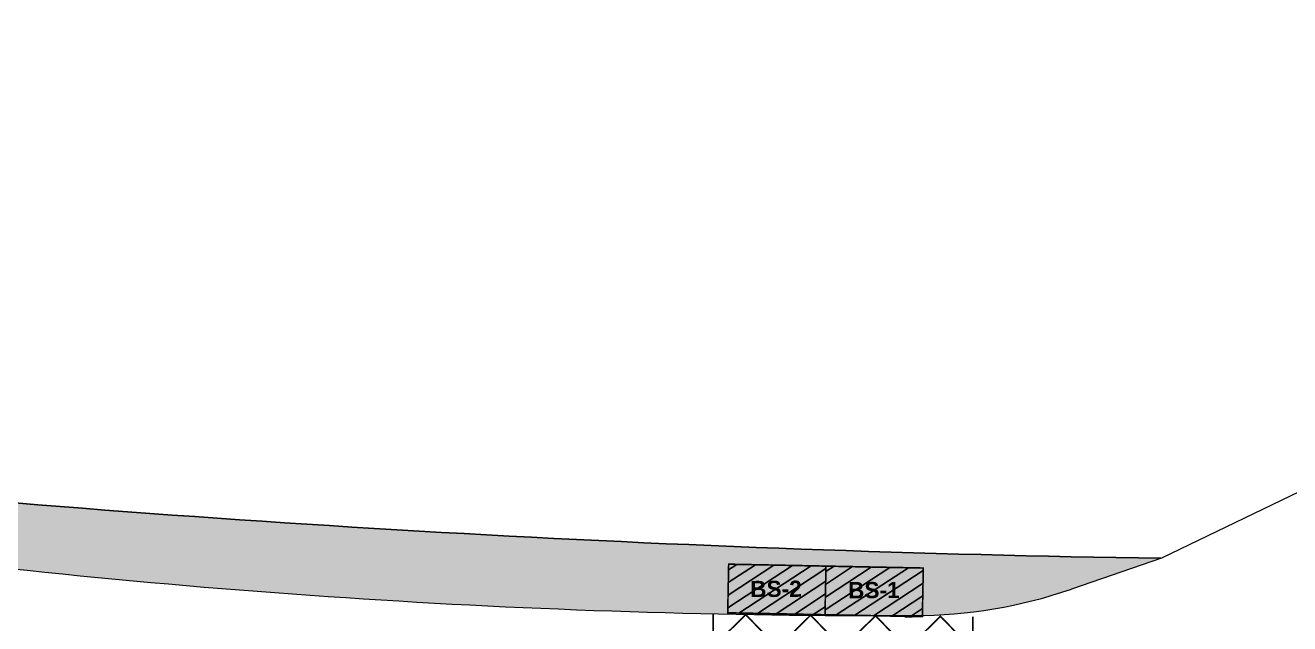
# Model space of a CAD drawing. Header units: millimetres. Extents: x -900937 to 446764, y -52814 to 307651.
# Drawn here: x -154489 to -76552, y 13778 to 50697 of the extents above; entities that cross this region are included whole.
import ezdxf

# ---------------------------------------------------------------- set-up
doc = ezdxf.new("R2010")
doc.units = ezdxf.units.MM
doc.header["$LTSCALE"] = 100
doc.header["$MEASUREMENT"] = 0
for name, color, linetype, lineweight in [('0-HATCH', 8, 'Continuous', 0), ('2', 2, 'Continuous', 5), ('MB- XLHN 20160810$0$1ST_ALIGSIDEWALK', 5, 'Continuous', 18)]:
    doc.layers.add(name, color=color, linetype=linetype, lineweight=lineweight)
for name, color, linetype in [('05 Blue', 5, 'Continuous'), ('CP2-CWS-DT-PJGN-00024$0$timtuyen', 1, 'Continuous'), ('MB- XLHN 20160810$0$Row1', 5, 'Continuous')]:
    doc.layers.add(name, color=color, linetype=linetype)
doc.styles.add('STYLE4', font='')
doc.styles.get('STYLE4').set_extended_font_data('VNI-Helve', bold=True)

msp = doc.modelspace()

# ---------------------------------------------------------------- hatches: boundary and pattern name
at = {"layer": '0-HATCH'}
h = msp.add_hatch(dxfattribs=at)
h.set_pattern_fill('ANGLE', color=256, scale=100, angle=-14.69837851724395)
h.set_pattern_definition([(44.9883148358091, (-68821.01682794641, -3305.958070415538), (-493.8133452824299, 494.0148074916135), [507.9999999999998, -190.4999999999999]), (134.9883148358091, (-68821.01682794641, -3305.958070415538), (-494.0148074916135, -493.8133452824299), [507.9999999999997, -190.4999999999999])])
h.paths.add_polyline_path([(-99710.9965373232, 14278.53257038314, 0.08257465365803501), (-90005.8709906938, 15913.33234736723), (-84486.65668065837, 17814.01791741629, -0.02063067731769689), (-173060.0160103358, 22840.23431960134, 0.3720849933157357), (-169600.7942045844, 18918.49018344452, 0.03464534378024792)])
at = {"layer": '05 Blue', "ltscale": 0.0789}
h = msp.add_hatch(dxfattribs=at)
h.set_pattern_fill('ANSI31', color=256, scale=200, angle=-192.1510817808574)
h.set_pattern_definition([(212.8489182191426, (845129831.7749451, 1039800414.291523), (344.4403036658757, -533.4659100735112), [])])
h.paths.add_polyline_path([(-105194.2302275327, 14333.21284876461), (-105134.8158336269, 17332.62444586528), (-111133.6390282145, 17451.45323386532), (-111193.0534223262, 14452.0416366444)])
h = msp.add_hatch(dxfattribs=at)
h.set_pattern_fill('ANSI31', color=256, scale=200, angle=-192.1510817808574)
h.set_pattern_definition([(212.8489182191426, (845135830.5981398, 1039800295.462735), (344.4403036658757, -533.4659100735112), [])])
h.paths.add_polyline_path([(-99195.40703279921, 14214.38406098762), (-99135.99263862742, 17213.79565810575), (-105134.8158333608, 17332.62444588274), (-105194.2302273267, 14333.21284888487)])

# ---------------------------------------------------------------- linework, layer by layer
at = {"layer": '05 Blue'}
msp.add_line((-100270.065022849, 14208.62826160446), (-99827.86642142944, 14208.25316740782), dxfattribs=at)
at = {"layer": '05 Blue', "ltscale": 0.0789, "const_width": 100}
for points in [[(-105134.8158336269, 17332.62444586528), (-111133.6390282145, 17451.45323386532), (-111193.0534223262, 14452.0416366444), (-105194.2302275327, 14333.21284876461)], [(-99135.99263862742, 17213.79565810575), (-105134.8158333608, 17332.62444588274), (-105194.2302273267, 14333.21284888487), (-99195.40703279921, 14214.38406098762)]]:
    msp.add_lwpolyline(points, close=True, dxfattribs=at)
at = {"layer": '2', "ltscale": 0.5, "const_width": 99.99999999999999}
msp.add_lwpolyline([(-96084.97109684476, 14214.85627646488), (-96101.94734475052, 12214.92832581606), (-98084.89904724492, 14231.83252465387), (-100101.8032455762, 12248.88082176505), (-102084.7549481307, 14265.78502070578), (-104101.6591469338, 12282.83331767947), (-106084.6108493935, 14299.73751598515), (-108101.5150474333, 12316.7858135429), (-110084.4667499278, 14333.6900123806), (-112101.3709483794, 12350.73830969771), (-112084.3947003534, 14350.6662601406)], dxfattribs=at)
at = {"layer": 'CP2-CWS-DT-PJGN-00024$0$timtuyen'}
msp.add_arc((-67892.19024649274, 1093191.324222849, -1.002509020967181e-07), 1145005.335752902, 223.3188578312328, 281.932933137414, dxfattribs=at)
at = {"layer": 'MB- XLHN 20160810$0$1ST_ALIGSIDEWALK'}
for p, q in [((-70348.0678883905, 24622.21973686048), (-84462.86151535087, 17822.2124040483)), ((-84462.86151576252, 17822.21240380767), (-90005.87099039694, 15913.33234751725))]:
    msp.add_line(p, q, dxfattribs=at)
for centre, radius, start, end in [((-101214.2567048024, 520316.3370440564), 506040.0372971161, 262.2332504902819, 270.1702050559753), ((-99774.14549496747, 44278.46610712865), 30000, 270.1206051014884, 289.0024842403241)]:
    msp.add_arc(centre, radius, start, end, dxfattribs=at)
at = {"layer": 'MB- XLHN 20160810$0$Row1'}
msp.add_arc((-67892.19024649274, 1093191.324222849, -1.002509020967181e-07), 1075505.335752902, 264.3883896694219, 269.1159219889236, dxfattribs=at)

# ---------------------------------------------------------------- texts
at = {"layer": '05 Blue', "style": 'STYLE4'}
for s, p in [('BS-2', (-109808.910021379, 15422.70619533793)), ('BS-1', (-103773.1868648888, 15347.22110021883))]:
    msp.add_text(s, height=1000, rotation=0.2890823997117595, dxfattribs=at).set_placement(p)

doc.saveas('drawing.dxf')
